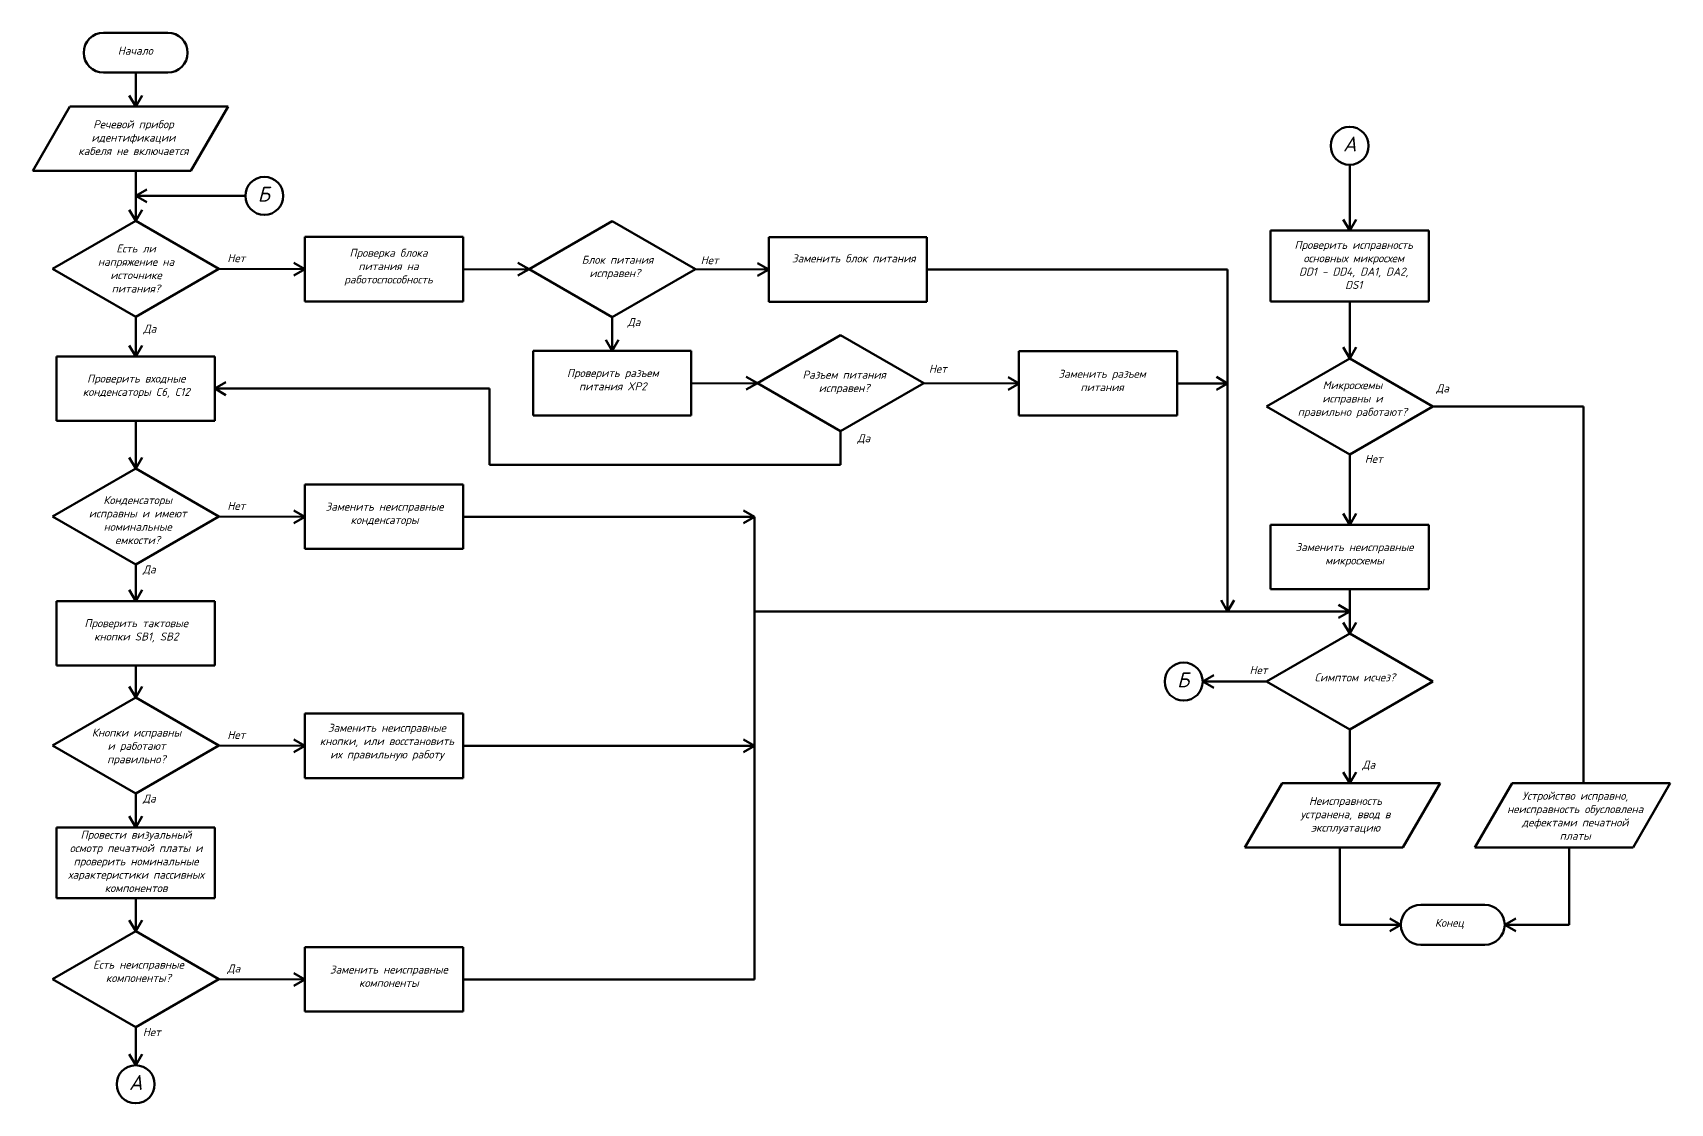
# Model space of a CAD drawing. Header units: millimetres. Extents: x -4859 to 4493, y -2963 to -2137.
# Drawn here: x -4859 to -4091, y -2639 to -2137 of the extents above; entities that cross this region are included whole.
import ezdxf

# ---------------------------------------------------------------- set-up
doc = ezdxf.new("R2010")
doc.units = ezdxf.units.MM
doc.layers.get('0').update_dxf_attribs({"lineweight": 80})
doc.styles.add('Мой', font='isocpeui.ttf')

msp = doc.modelspace()

# ---------------------------------------------------------------- linework, layer by layer
for p, q in [((-4825.5, -2137.08), (-4803, -2137.08)), ((-4825.5, -2137.08), (-4795.5, -2137.08)), ((-4825.5, -2155.77), (-4795.5, -2155.77)), ((-4810.5, -2155.77), (-4810.5, -2171.63)), ((-4810.5, -2171.63), (-4813.5, -2166.44)), ((-4810.5, -2171.63), (-4807.5, -2166.44)), ((-4858.72, -2201.85), (-4841.28, -2171.63)), ((-4841.28, -2171.63), (-4767.21, -2171.63)), ((-4784.66, -2201.85), (-4767.21, -2171.63)), ((-4858.72, -2201.85), (-4784.66, -2201.85)), ((-4810.5, -2201.85), (-4810.5, -2225.2)), ((-4241.69, -2198.93), (-4241.69, -2229.75)), ((-4810.5, -2213.52), (-4805.3, -2210.52)), ((-4759.13, -2213.52), (-4810.5, -2213.52)), ((-4810.5, -2213.52), (-4805.3, -2216.52)), ((-4810.5, -2225.2), (-4813.5, -2220)), ((-4810.5, -2225.2), (-4807.5, -2220)), ((-4241.69, -2229.75), (-4244.69, -2224.56)), ((-4241.69, -2229.75), (-4238.69, -2224.56)), ((-4810.5, -2225.2), (-4849.47, -2247.7)), ((-4771.53, -2247.7), (-4810.5, -2225.2)), ((-4587.2, -2225.34), (-4626.17, -2247.84)), ((-4548.23, -2247.84), (-4587.2, -2225.34)), ((-4278.73, -2229.75), (-4204.66, -2229.75)), ((-4278.73, -2229.75), (-4278.73, -2262.96)), ((-4204.66, -2229.75), (-4204.66, -2262.96)), ((-4731.18, -2232.74), (-4657.11, -2232.74)), ((-4731.18, -2232.74), (-4731.18, -2262.95)), ((-4657.11, -2232.74), (-4657.11, -2262.95)), ((-4513.88, -2232.88), (-4439.82, -2232.88)), ((-4513.88, -2232.88), (-4513.88, -2263.1)), ((-4439.82, -2232.88), (-4439.82, -2263.1)), ((-4849.47, -2247.7), (-4810.5, -2270.2)), ((-4810.5, -2270.2), (-4771.53, -2247.7)), ((-4771.53, -2247.7), (-4731.18, -2247.8)), ((-4731.18, -2247.84), (-4736.38, -2244.84)), ((-4731.18, -2247.84), (-4736.38, -2250.84)), ((-4657.11, -2247.84), (-4625.99, -2247.95)), ((-4626.17, -2247.84), (-4631.37, -2244.84)), ((-4626.17, -2247.84), (-4631.37, -2250.84)), ((-4626.17, -2247.84), (-4587.2, -2270.34)), ((-4587.2, -2270.34), (-4548.23, -2247.84)), ((-4548.23, -2247.84), (-4513.99, -2247.95)), ((-4513.88, -2247.99), (-4519.08, -2244.99)), ((-4513.88, -2247.99), (-4519.08, -2250.99)), ((-4439.82, -2247.99), (-4298.87, -2247.99)), ((-4298.87, -2247.99), (-4298.87, -2408.19)), ((-4731.18, -2262.95), (-4674.56, -2262.95)), ((-4657.11, -2262.95), (-4674.56, -2262.95)), ((-4513.88, -2263.1), (-4457.26, -2263.1)), ((-4439.82, -2263.1), (-4457.26, -2263.1)), ((-4278.73, -2262.96), (-4222.1, -2262.96)), ((-4241.69, -2289.65), (-4241.69, -2262.96)), ((-4204.66, -2262.96), (-4222.1, -2262.96)), ((-4810.5, -2270.2), (-4810.5, -2288.74)), ((-4587.2, -2270.34), (-4587.2, -2286.14)), ((-4810.5, -2288.74), (-4813.5, -2283.54)), ((-4810.5, -2288.74), (-4807.5, -2283.54)), ((-4624.23, -2286.14), (-4550.17, -2286.14)), ((-4624.23, -2286.14), (-4624.23, -2316.35)), ((-4587.2, -2286.14), (-4590.2, -2280.94)), ((-4587.2, -2286.14), (-4584.2, -2280.94)), ((-4550.17, -2286.14), (-4550.17, -2316.35)), ((-4480.25, -2278.75), (-4519.22, -2301.25)), ((-4441.28, -2301.25), (-4480.25, -2278.75)), ((-4396.64, -2286.24), (-4322.58, -2286.24)), ((-4396.64, -2286.24), (-4396.64, -2316.46)), ((-4322.58, -2286.24), (-4322.58, -2316.46)), ((-4241.69, -2289.65), (-4244.69, -2284.45)), ((-4241.69, -2289.65), (-4238.69, -2284.45)), ((-4847.53, -2288.74), (-4773.46, -2288.74)), ((-4847.53, -2288.74), (-4847.53, -2318.95)), ((-4773.46, -2288.74), (-4773.46, -2318.95)), ((-4241.69, -2289.65), (-4280.66, -2312.15)), ((-4202.72, -2312.15), (-4241.69, -2289.65)), ((-4773.46, -2303.84), (-4768.27, -2300.84)), ((-4550.17, -2301.25), (-4519.04, -2301.35)), ((-4519.22, -2301.25), (-4524.42, -2298.25)), ((-4519.22, -2301.25), (-4524.42, -2304.25)), ((-4519.22, -2301.25), (-4480.25, -2323.75)), ((-4480.25, -2323.75), (-4441.28, -2301.25)), ((-4441.28, -2301.25), (-4396.64, -2301.35)), ((-4396.54, -2301.39), (-4401.74, -2298.39)), ((-4396.54, -2301.39), (-4401.74, -2304.39)), ((-4322.58, -2301.35), (-4298.87, -2301.35)), ((-4298.87, -2301.35), (-4304.07, -2298.35)), ((-4298.87, -2301.35), (-4304.07, -2304.35)), ((-4644.78, -2303.84), (-4773.46, -2303.84)), ((-4773.46, -2303.84), (-4768.27, -2306.84)), ((-4644.78, -2339.54), (-4644.78, -2303.84)), ((-4624.23, -2316.35), (-4567.61, -2316.35)), ((-4550.17, -2316.35), (-4567.61, -2316.35)), ((-4396.64, -2316.46), (-4340.02, -2316.46)), ((-4322.58, -2316.46), (-4340.02, -2316.46)), ((-4280.66, -2312.15), (-4241.69, -2334.65)), ((-4241.69, -2334.65), (-4202.72, -2312.15)), ((-4202.72, -2312.15), (-4175.83, -2312.15)), ((-4175.83, -2312.15), (-4132.21, -2312.15)), ((-4132.21, -2312.15), (-4132.21, -2488.67)), ((-4847.53, -2318.95), (-4790.91, -2318.95)), ((-4810.5, -2318.95), (-4810.5, -2341.25)), ((-4773.46, -2318.95), (-4790.91, -2318.95)), ((-4480.25, -2323.75), (-4480.25, -2339.54)), ((-4810.5, -2341.25), (-4813.5, -2336.06)), ((-4810.5, -2341.25), (-4807.5, -2336.06)), ((-4480.25, -2339.54), (-4644.78, -2339.54)), ((-4241.69, -2334.65), (-4241.69, -2367.57)), ((-4810.5, -2341.25), (-4849.47, -2363.75)), ((-4771.53, -2363.75), (-4810.5, -2341.25)), ((-4731.18, -2348.75), (-4657.11, -2348.75)), ((-4731.18, -2348.75), (-4731.18, -2378.96)), ((-4657.11, -2348.75), (-4657.11, -2378.96)), ((-4731.18, -2363.9), (-4736.38, -2360.9)), ((-4520.56, -2363.86), (-4525.75, -2360.86)), ((-4241.69, -2367.57), (-4244.69, -2362.37)), ((-4241.69, -2367.57), (-4238.69, -2362.37)), ((-4849.47, -2363.75), (-4810.5, -2386.25)), ((-4810.5, -2386.25), (-4771.53, -2363.75)), ((-4771.53, -2363.75), (-4731.18, -2363.86)), ((-4731.18, -2363.9), (-4736.38, -2366.9)), ((-4657.11, -2363.86), (-4520.56, -2363.86)), ((-4520.56, -2363.86), (-4525.75, -2366.86)), ((-4520.56, -2363.86), (-4520.56, -2580.62)), ((-4278.73, -2367.57), (-4204.66, -2367.57)), ((-4278.73, -2367.57), (-4278.73, -2397.78)), ((-4204.66, -2367.57), (-4204.66, -2397.78)), ((-4731.18, -2378.96), (-4674.56, -2378.96)), ((-4657.11, -2378.96), (-4674.56, -2378.96)), ((-4810.5, -2386.25), (-4810.5, -2403.36)), ((-4810.5, -2403.36), (-4813.5, -2398.16)), ((-4810.5, -2403.36), (-4807.5, -2398.16)), ((-4278.73, -2397.78), (-4222.1, -2397.78)), ((-4241.69, -2397.78), (-4241.69, -2418.59)), ((-4204.66, -2397.78), (-4222.1, -2397.78)), ((-4847.53, -2403.36), (-4773.46, -2403.36)), ((-4847.53, -2403.36), (-4847.53, -2433.57)), ((-4773.46, -2403.36), (-4773.46, -2433.57)), ((-4241.69, -2408.19), (-4520.56, -2408.19)), ((-4298.87, -2408.19), (-4301.87, -2402.99)), ((-4298.87, -2408.19), (-4295.87, -2402.99)), ((-4241.69, -2408.19), (-4246.89, -2405.19)), ((-4241.69, -2408.19), (-4246.89, -2411.19)), ((-4241.69, -2418.59), (-4244.69, -2413.39)), ((-4241.69, -2418.59), (-4238.69, -2413.39)), ((-4241.69, -2418.59), (-4280.66, -2441.09)), ((-4202.72, -2441.09), (-4241.69, -2418.59)), ((-4847.53, -2433.57), (-4790.91, -2433.57)), ((-4810.5, -2433.57), (-4810.5, -2448.59)), ((-4773.46, -2433.57), (-4790.91, -2433.57)), ((-4310.56, -2441.09), (-4305.36, -2438.09)), ((-4810.5, -2448.59), (-4813.5, -2443.39)), ((-4810.5, -2448.59), (-4807.5, -2443.39)), ((-4280.66, -2441.09), (-4310.56, -2441.09)), ((-4310.56, -2441.09), (-4305.36, -2444.09)), ((-4280.66, -2441.09), (-4241.69, -2463.59)), ((-4241.69, -2463.59), (-4202.72, -2441.09)), ((-4810.5, -2448.59), (-4849.47, -2471.09)), ((-4771.53, -2471.09), (-4810.5, -2448.59)), ((-4731.18, -2456.08), (-4657.11, -2456.08)), ((-4731.18, -2456.08), (-4731.18, -2486.29)), ((-4657.11, -2456.08), (-4657.11, -2486.29)), ((-4731.18, -2471.23), (-4736.38, -2468.23)), ((-4520.56, -2471.19), (-4525.75, -2468.19)), ((-4241.69, -2463.59), (-4241.69, -2488.67)), ((-4849.47, -2471.09), (-4810.5, -2493.59)), ((-4810.5, -2493.59), (-4771.53, -2471.09)), ((-4771.53, -2471.09), (-4731.18, -2471.19)), ((-4731.18, -2471.23), (-4736.38, -2474.23)), ((-4657.11, -2471.19), (-4520.56, -2471.19)), ((-4520.56, -2471.19), (-4525.75, -2474.19)), ((-4241.69, -2488.67), (-4244.69, -2483.47)), ((-4241.69, -2488.67), (-4238.69, -2483.47)), ((-4731.18, -2486.29), (-4674.56, -2486.29)), ((-4657.11, -2486.29), (-4674.56, -2486.29)), ((-4290.81, -2518.88), (-4273.37, -2488.67)), ((-4273.37, -2488.67), (-4199.3, -2488.67)), ((-4216.74, -2518.88), (-4199.3, -2488.67)), ((-4183, -2518.88), (-4165.56, -2488.67)), ((-4165.56, -2488.67), (-4091.49, -2488.67)), ((-4108.93, -2518.88), (-4091.49, -2488.67)), ((-4810.5, -2493.59), (-4810.5, -2509.39)), ((-4810.5, -2509.39), (-4813.5, -2504.2)), ((-4810.5, -2509.39), (-4807.5, -2504.2)), ((-4847.53, -2509.39), (-4773.46, -2509.39)), ((-4847.53, -2509.39), (-4847.53, -2542.61)), ((-4773.46, -2509.39), (-4773.46, -2542.61)), ((-4290.81, -2518.88), (-4216.74, -2518.88)), ((-4246.25, -2518.88), (-4246.25, -2555.05)), ((-4183, -2518.88), (-4108.93, -2518.88)), ((-4138.79, -2518.88), (-4138.79, -2555.05)), ((-4847.53, -2542.61), (-4790.91, -2542.61)), ((-4810.5, -2542.61), (-4810.5, -2558.02)), ((-4773.46, -2542.61), (-4790.91, -2542.61)), ((-4208.4, -2545.7), (-4185.9, -2545.7)), ((-4208.4, -2545.7), (-4178.4, -2545.7)), ((-4810.5, -2558.02), (-4813.5, -2552.82)), ((-4810.5, -2558.02), (-4807.5, -2552.82)), ((-4217.74, -2555.05), (-4222.94, -2552.05)), ((-4169.05, -2555.05), (-4163.85, -2552.05)), ((-4810.5, -2558.02), (-4849.47, -2580.52)), ((-4771.53, -2580.52), (-4810.5, -2558.02)), ((-4246.25, -2555.05), (-4217.74, -2555.05)), ((-4217.74, -2555.05), (-4222.94, -2558.05)), ((-4138.79, -2555.05), (-4169.05, -2555.05)), ((-4169.05, -2555.05), (-4163.85, -2558.05)), ((-4731.18, -2565.52), (-4657.11, -2565.52)), ((-4731.18, -2565.52), (-4731.18, -2595.73)), ((-4657.11, -2565.52), (-4657.11, -2595.73)), ((-4208.4, -2564.39), (-4178.4, -2564.39)), ((-4731.18, -2580.67), (-4736.38, -2577.67)), ((-4849.47, -2580.52), (-4810.5, -2603.02)), ((-4810.5, -2603.02), (-4771.53, -2580.52)), ((-4771.53, -2580.52), (-4731.18, -2580.62)), ((-4731.18, -2580.67), (-4736.38, -2583.67)), ((-4657.11, -2580.62), (-4520.56, -2580.62)), ((-4731.18, -2595.73), (-4674.56, -2595.73)), ((-4657.11, -2595.73), (-4674.56, -2595.73)), ((-4810.5, -2603.02), (-4810.5, -2620.87)), ((-4810.5, -2620.87), (-4813.5, -2615.68)), ((-4810.5, -2620.87), (-4807.5, -2615.68))]:
    msp.add_line(p, q)
for centre in [(-4241.69, -2190.04), (-4750.23, -2213.52), (-4319.45, -2441.09), (-4810.5, -2629.77)]:
    msp.add_circle(centre, 8.89)
for centre, start, end in [((-4825.5, -2146.42), 90, 270), ((-4795.5, -2146.42), 270, 90), ((-4208.4, -2555.05), 90, 270), ((-4178.4, -2555.05), 270, 90)]:
    msp.add_arc(centre, 9.35, start, end)

# ---------------------------------------------------------------- texts
at = {"attachment_point": 1, "style": 'Мой'}
for s, width, heights, insert, char_height in [('Начало', 23.1309, [0], (-4818.88, -2143.61), 3.75), ('\\pxqc;Речевой прибор идентификации кабеля не включается', 56.4031, [0], (-4839.76, -2178.09), 3.75), ('А', 23.1309, [0], (-4244.82, -2185.71), 7), ('Б', 23.1309, [0], (-4753.36, -2209.19), 7), ('\\pxqc;Есть ли напряжение на источнике питания?', 47.1291, [0], (-4833.9, -2236.29), 3.75), ('\\pxqc;Проверка блока питания на работоспособность', 57.4171, [24.88], (-4720.75, -2238.31), 3.75), ('\\pxqc;Проверить исправность основных микросхем DD1 - DD4, DA1, DA2, DS1', 57.5454, [30.21], (-4268.57, -2234.61), 3.75), ('Нет', 23.1309, [0], (-4767.55, -2240.82), 3.75), ('\\pxqc; Блок питания исправен?', 39.8937, [0], (-4605.88, -2241.57), 3.75), ('Нет', 23.1309, [0], (-4545.78, -2241.77), 3.75), ('\\pxqc;Заменить блок питания', 57.4171, [24.88], (-4502.73, -2240.92), 3.75), ('Да', 23.1309, [0], (-4580.02, -2270.77), 3.75), ('Да', 23.1309, [0], (-4806.87, -2273.88), 3.75), ('Нет', 23.1309, [0], (-4438.83, -2292.64), 3.75), ('\\pxqc;Проверить входные конденсаторы С6, С12', 57.4171, [24.88], (-4838.94, -2297.23), 3.75), ('\\pxqc;Проверить разъем питания XP2', 57.4171, [24.88], (-4615.64, -2294.63), 3.75), ('\\pxqc;Разъем питания исправен?', 44.3625, [0], (-4500.69, -2295.41), 3.75), ('\\pxqc;Заменить разъем питания', 57.4171, [24.88], (-4386.38, -2295), 3.75), ('\\pxqc;Микросхемы исправны и правильно работают?', 51.3873, [0], (-4266.08, -2300.33), 3.75), ('Да', 23.1309, [0], (-4201.17, -2301.8), 3.75), ('Да', 23.1309, [0], (-4472.35, -2325.17), 3.75), ('Нет', 23.1309, [0], (-4234.6, -2334.88), 3.75), ('\\pxqc;Конденсаторы исправны и имеют номинальные емкости?', 46.6563, [0], (-4832.87, -2354.17), 3.75), ('Нет', 23.1309, [0], (-4767.55, -2356.88), 3.75), ('\\pxqc;Заменить неисправные конденсаторы', 57.4171, [24.88], (-4722.59, -2357.24), 3.75), ('\\pxqc;Заменить неисправные микросхемы', 64.4417, [24.88], (-4271.62, -2376.21), 3.75), ('Да', 23.1309, [0], (-4807.14, -2386.67), 3.75), ('\\pxqc;Проверить тактовые кнопки SB1, SB2', 57.4171, [24.88], (-4838.94, -2411.85), 3.75), ('Б', 23.1309, [0], (-4322.58, -2436.76), 7), ('Нет', 23.1309, [0], (-4288.62, -2433.83), 3.75), ('\\pxqc;Симптом исчез?', 42.7198, [0], (-4260.55, -2437.25), 3.75), ('\\pxqc;Заменить неисправные кнопки, или восстановить их правильную работу', 64.4417, [24.88], (-4724.99, -2460.85), 3.75), ('\\pxqc;Кнопки исправны и работают правильно?', 42.7198, [0], (-4831.46, -2463.1), 3.75), ('Нет', 23.1309, [0], (-4767.55, -2464.21), 3.75), ('Да', 23.1309, [0], (-4235.77, -2478.14), 3.75), ('\\pxqc;Устройство исправно, неисправность обусловлена дефектами печатной платы', 63.798, [0], (-4167.92, -2492.71), 3.75), ('Да', 23.1309, [0], (-4807.14, -2494), 3.75), ('\\pxqc;Неисправность устранена, ввод в эксплуатацию', 56.4031, [0], (-4271.84, -2495.13), 3.75), ('\\pxqc;Провести визуальный осмотр печатной платы и проверить номинальные характеристики пассивных компонентов', 63.4834, [30.21], (-4842.05, -2510.95), 3.75), ('Конец', 23.1309, [0], (-4201.78, -2552.23), 3.75), ('\\pxqc;Есть неисправные компоненты?', 42.7198, [0], (-4830.54, -2571.84), 3.75), ('Да', 23.1309, [0], (-4767.55, -2573.64), 3.75), ('\\pxqc;Заменить неисправные компоненты', 64.4417, [24.88], (-4724.08, -2574.15), 3.75), ('Нет', 23.1309, [0], (-4807.14, -2603.43), 3.75), ('А', 23.1309, [0], (-4813.63, -2625.44), 7)]:
    msp.add_mtext_dynamic_manual_height_columns(s, width=width, gutter_width=12.5, heights=heights, dxfattribs=dict(at, insert=insert, char_height=char_height))

doc.saveas('drawing.dxf')
